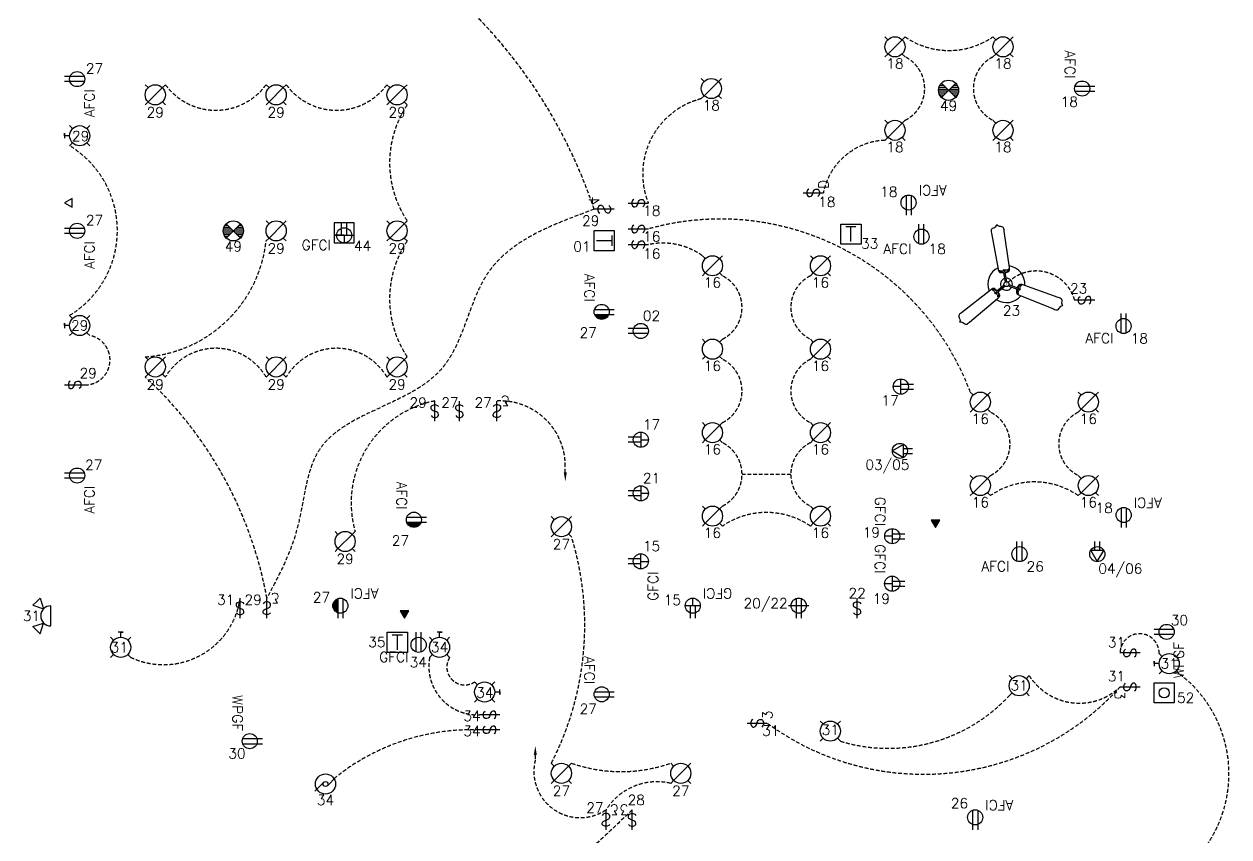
# Model space of a CAD drawing. Header units: millimetres. Extents: x -17301 to 96414, y -64549 to 30877.
# Drawn here: x 34005 to 45963, y 10968 to 19033 of the extents above; entities that cross this region are included whole.
import ezdxf
from ezdxf.enums import TextEntityAlignment as Align

# ---------------------------------------------------------------- set-up
doc = ezdxf.new("R2010")
doc.units = ezdxf.units.MM
doc.header["$LTSCALE"] = 150
doc.header["$MEASUREMENT"] = 0
doc.linetypes.add('HIDDEN', pattern=[0.375, 0.25, -0.125])
for name, color, linetype in [('E-DA-OUT-SYM', 6, 'Continuous'), ('E-FP-SYM', 1, 'Continuous'), ('E-NL-CLG-SYM', 5, 'Continuous'), ('E-NP-CTL-SYM', 6, 'Continuous'), ('E-NP-OUT-SYM', 3, 'Continuous'), ('E-NW-CTL-CCT', 5, 'HIDDEN'), ('E-NW-CTL-FAN', 3, 'HIDDEN'), ('E-SG-LVD-SYM', 6, 'Continuous')]:
    doc.layers.add(name, color=color, linetype=linetype)
doc.styles.add('Arial 0.10', font='arial.ttf', dxfattribs={"height": 0.1})
doc.styles.add('ROMAN S 100', font='romans.shx', dxfattribs={"height": 100})
doc.styles.add('ROMANS 100', font='romans.shx', dxfattribs={"height": 100})
doc.styles.add('ROMANS 125', font='romans.shx', dxfattribs={"height": 125})

# ---------------------------------------------------------------- blocks, each defined once
blk = doc.blocks.new('*U91')
for p, q in [((-25, -88), (-25, 0)), ((25, -88), (25, 0))]:
    blk.add_line(p, q)
blk.add_lwpolyline([(0, -200), (65, -88), (-65, -88)], close=True)
blk.add_circle((0, -125), 75)
at = {"style": 'ROMANS 100'}
blk.add_attdef('CIRCUIT', text='', height=100, dxfattribs=at).set_placement((229, -219), align=Align.TOP_CENTER)
at = {"style": 'ROMANS 100', "flags": 1}
for tag, p in [('ROOM', (229, -343)), ('SPECIAL', (229, -454))]:
    blk.add_attdef(tag, text='', height=100, dxfattribs=at).set_placement(p, align=Align.TOP_CENTER)
blk = doc.blocks.new('TERMOSTAT')
for p, q in [((-50, -25), (50, -25)), ((0, -175), (0, -25))]:
    blk.add_line(p, q)
blk.add_lwpolyline([(-100, 0), (100, 0), (100, -200), (-100, -200)], close=True)
at = {"style": 'ROMANS 100'}
blk.add_attdef('CIRCUIT', text='', height=100, dxfattribs=at).set_placement((9, -223), align=Align.TOP_CENTER)
at = {"style": 'ROMANS 100', "flags": 1}
for tag, p in [('ROOM', (9, -374)), ('SPECIAL', (9, -527))]:
    blk.add_attdef(tag, text='', height=100, dxfattribs=at).set_placement(p, align=Align.TOP_CENTER)
blk = doc.blocks.new('*U87')
for p, q in [((-25, -125), (-25, 0)), ((-25, -125), (-25, 0)), ((25, -125), (25, 0)), ((75, -125), (-75, -125)), ((0, -125), (0, -200))]:
    blk.add_line(p, q)
blk.add_circle((0, -125), 75)
at = {"style": 'ROMANS 100'}
blk.add_attdef('CIRCUIT', text='', height=100, dxfattribs=at).set_placement((229, -219), align=Align.TOP_CENTER)
at = {"style": 'ROMANS 100', "flags": 1}
for tag, p in [('ROOM', (229, -343)), ('SPECIAL', (229, -454))]:
    blk.add_attdef(tag, text='', height=100, dxfattribs=at).set_placement(p, align=Align.TOP_CENTER)
blk = doc.blocks.new('*U88')
for p, q in [((-25, -125), (-25, 0)), ((25, -125), (25, 0)), ((-75, -125), (75, -125)), ((0, -125), (0, -200))]:
    blk.add_line(p, q)
blk.add_circle((0, -125), 75)
at = {"style": 'ROMANS 100'}
blk.add_text('GFCI', height=100, dxfattribs=at).set_placement((-100, -196), align=Align.TOP_RIGHT)
blk.add_attdef('CIRCUIT', text='', height=100, dxfattribs=at).set_placement((229, -219), align=Align.TOP_CENTER)
at = {"style": 'ROMANS 100', "flags": 1}
for tag, p in [('ROOM', (229, -343)), ('SPECIAL', (229, -454))]:
    blk.add_attdef(tag, text='', height=100, dxfattribs=at).set_placement(p, align=Align.TOP_CENTER)
blk = doc.blocks.new('*U94')
for p, q in [((-25, -196), (-25, 0)), ((-25, -196), (-25, 0)), ((25, -196), (25, 0))]:
    blk.add_line(p, q)
blk.add_circle((0, -125), 75)
at = {"style": 'ROMANS 100'}
blk.add_attdef('CIRCUIT', text='', height=100, dxfattribs=at).set_placement((229, -219), align=Align.TOP_CENTER)
at = {"style": 'ROMANS 100', "flags": 1}
for tag, p in [('ROOM', (229, -343)), ('SPECIAL', (229, -454))]:
    blk.add_attdef(tag, text='', height=100, dxfattribs=at).set_placement(p, align=Align.TOP_CENTER)
blk = doc.blocks.new('*U83')
for p, q in [((-25, -196), (-25, 0)), ((-25, -196), (-25, 0)), ((25, -196), (25, 0))]:
    blk.add_line(p, q)
blk.add_circle((0, -125), 75)
at = {"style": 'ROMANS 100'}
blk.add_text('AFCI', height=100, dxfattribs=at).set_placement((-100, -196), align=Align.TOP_RIGHT)
blk.add_attdef('CIRCUIT', text='', height=100, dxfattribs=at).set_placement((229, -219), align=Align.TOP_CENTER)
at = {"style": 'ROMANS 100', "flags": 1}
for tag, p in [('ROOM', (229, -343)), ('SPECIAL', (229, -454))]:
    blk.add_attdef(tag, text='', height=100, dxfattribs=at).set_placement(p, align=Align.TOP_CENTER)
blk = doc.blocks.new('*U66')
for p, q in [((-100, 100), (-71, 71)), ((-100, 100), (-71, 71)), ((71, 71), (-71, -71)), ((100, 100), (71, 71)), ((100, 100), (71, 71)), ((-71, -71), (-100, -100)), ((-71, -71), (-100, -100)), ((71, -71), (100, -100)), ((71, -71), (100, -100))]:
    blk.add_line(p, q)
blk.add_circle((0, 0), 100)
blk.add_circle((0, 0), 100)
at = {"style": 'ROMANS 100'}
blk.add_attdef('CIRCUIT', text='', height=100, dxfattribs=at).set_placement((0, 0), align=Align.TOP_CENTER)
at = {"style": 'ROMANS 100', "flags": 1}
for tag, p in [('SPECIAL', (0, -235)), ('ROOM', (0, -125))]:
    blk.add_attdef(tag, text='', height=100, dxfattribs=at).set_placement(p, align=Align.TOP_CENTER)
blk = doc.blocks.new('*U67')
for p, q in [((-100, 100), (-71, 71)), ((100, 100), (71, 71)), ((-71, -71), (-100, -100)), ((71, -71), (100, -100))]:
    blk.add_line(p, q)
blk.add_circle((0, 0), 100)
at = {"style": 'ROMANS 100'}
blk.add_attdef('CIRCUIT', text='', height=100, dxfattribs=at).set_placement((0, 0), align=Align.TOP_CENTER)
at = {"style": 'ROMANS 100', "flags": 1}
for tag, p in [('SPECIAL', (0, -235)), ('ROOM', (0, -125))]:
    blk.add_attdef(tag, text='', height=100, dxfattribs=at).set_placement(p, align=Align.TOP_CENTER)
blk = doc.blocks.new('SWITCHES')
blk.add_line((0, 0), (0, -200))
at = {"style": 'ROMANS 125'}
blk.add_text('S', height=125, dxfattribs=at).set_placement((0, -100), align=Align.MIDDLE_CENTER)
at = {"style": 'ROMANS 100'}
blk.add_attdef('CIRCUIT', text='', height=100, dxfattribs=at).set_placement((1, -234), align=Align.TOP_CENTER)
at = {"style": 'ROMANS 100', "flags": 1}
for tag, p in [('ROOM', (1, -359)), ('SPECIAL', (1, -469))]:
    blk.add_attdef(tag, text='', height=100, dxfattribs=at).set_placement(p, align=Align.TOP_CENTER)
blk = doc.blocks.new('*U23')
blk.add_line((0, 0), (0, -200))
at = {"style": 'ROMANS 125'}
blk.add_text('S', height=125, dxfattribs=at).set_placement((0, -100), align=Align.MIDDLE_CENTER)
at = {"style": 'ROMANS 100'}
blk.add_text('D', height=100, dxfattribs=at).set_placement((39, -151), align=Align.TOP_LEFT)
blk.add_attdef('CIRCUIT', text='', height=100, dxfattribs=at).set_placement((1, -234), align=Align.TOP_CENTER)
at = {"style": 'ROMANS 100', "flags": 1}
for tag, p in [('ROOM', (1, -359)), ('SPECIAL', (1, -469))]:
    blk.add_attdef(tag, text='', height=100, dxfattribs=at).set_placement(p, align=Align.TOP_CENTER)
blk = doc.blocks.new('*U86')
for p, q in [((-25, -196), (-25, 0)), ((-25, -196), (-25, 0)), ((25, -196), (25, 0)), ((100, -125), (-100, -125))]:
    blk.add_line(p, q)
blk.add_circle((0, -125), 75)
at = {"style": 'ROMANS 100'}
blk.add_attdef('CIRCUIT', text='', height=100, dxfattribs=at).set_placement((229, -219), align=Align.TOP_CENTER)
at = {"style": 'ROMANS 100', "flags": 1}
for tag, p in [('ROOM', (229, -343)), ('SPECIAL', (229, -454))]:
    blk.add_attdef(tag, text='', height=100, dxfattribs=at).set_placement(p, align=Align.TOP_CENTER)
blk = doc.blocks.new('*U45')
for p, q in [((-266, 126), (-179, 93)), ((-121, 123), (222, 0)), ((-271, 113), (-184, 80)), ((-160, 19), (178, -117))]:
    blk.add_line(p, q)
for centre, radius in [((-180, 48), 2.62), ((-169, 82), 3.9), ((-169, 82), 3.9), ((-155, 115), 2.62)]:
    blk.add_circle(centre, radius)
for points in [[(-180, 94), (-153, 129), (-121, 123)], [(-185, 81), (-188, 36), (-160, 19)], [(178, -117), (218, -125), (251, -91), (270, -85)], [(222, 0), (258, -21), (259, -68), (270, -85)]]:
    blk.add_spline(points, degree=3)
for points in [[(-179, 93), (-173, 91), (-170, 108), (-154, 125), (-142, 125), (-134, 120), (-145, 117), (-151, 107), (-157, 95), (-157, 83), (-153, 76)], [(-184, 80), (-178, 78), (-187, 63), (-186, 40), (-177, 32), (-168, 30), (-174, 40), (-172, 52), (-168, 64), (-160, 73), (-153, 76)]]:
    blk.add_open_spline(points, degree=3)
blk = doc.blocks.new('*U44')
at = {"color": 0, "linetype": 'ByBlock', "lineweight": -2, "transparency": 16777216}
for p, rotation in [((-1259, 928), 120), ((-1481, 426), 240)]:
    blk.add_blockref('*U45', p, dxfattribs=dict(at, rotation=rotation))
blk.add_blockref('*U45', (-935, 485), dxfattribs=at)
blk = doc.blocks.new('*U39')
blk.add_circle((0, 0), 24.4)
for radius, start, end in [(183, 116.8306, 201.4366), (183, 356.8306, 81.4366), (59.6, 105.8787, 212.3885), (59.6, 345.8787, 92.3885), (183, 236.8306, 321.4366), (59.6, 225.8787, 332.3885)]:
    blk.add_arc((0, 0), radius, start, end)
blk.add_blockref('*U44', (1225, -613))
at = {"style": 'Arial 0.10'}
blk.add_text('CIRCUIT', height=0.1, dxfattribs=at).set_placement((27, -6), align=Align.BOTTOM_LEFT)
at = {"style": 'ROMAN S 100'}
blk.add_attdef('CIRCUIT', text='', height=100, dxfattribs=at).set_placement((439, -228), align=Align.MIDDLE_CENTER)
at = {"style": 'ROMAN S 100', "flags": 1}
for tag, p in [('ROOM', (439, -357)), ('SPECIAL', (439, -496))]:
    blk.add_attdef(tag, text='', height=100, dxfattribs=at).set_placement(p, align=Align.MIDDLE_CENTER)
blk = doc.blocks.new('*U20')
blk.add_line((0, 0), (0, -200))
at = {"style": 'ROMANS 125'}
blk.add_text('S', height=125, dxfattribs=at).set_placement((0, -100), align=Align.MIDDLE_CENTER)
at = {"style": 'ROMANS 100'}
blk.add_attdef('CIRCUIT', text='', height=100, dxfattribs=at).set_placement((1, -234), align=Align.TOP_CENTER)
at = {"style": 'ROMANS 100', "flags": 1}
for tag, p in [('ROOM', (1, -359)), ('SPECIAL', (1, -469))]:
    blk.add_attdef(tag, text='', height=100, dxfattribs=at).set_placement(p, align=Align.TOP_CENTER)
blk = doc.blocks.new('*U85')
h = blk.add_hatch(color=256)
h.dxf.hatch_style = 1
h.paths.add_polyline_path([(25, -196, 0.317837), (75, -125, 0.317837), (25, -54)])
for p, q in [((-25, -196), (-25, 0)), ((25, -196), (25, 0))]:
    blk.add_line(p, q)
blk.add_circle((0, -125), 75)
at = {"style": 'ROMANS 100'}
blk.add_text('AFCI', height=100, dxfattribs=at).set_placement((-100, -196), align=Align.TOP_RIGHT)
blk.add_attdef('CIRCUIT', text='', height=100, dxfattribs=at).set_placement((229, -219), align=Align.TOP_CENTER)
at = {"style": 'ROMANS 100', "flags": 1}
for tag, p in [('ROOM', (229, -343)), ('SPECIAL', (229, -454))]:
    blk.add_attdef(tag, text='', height=100, dxfattribs=at).set_placement(p, align=Align.TOP_CENTER)
blk = doc.blocks.new('*U21')
blk.add_line((0, 0), (0, -200))
blk.add_line((0, 0), (0, -200))
at = {"style": 'ROMANS 125'}
blk.add_text('S', height=125, dxfattribs=at).set_placement((0, -100), align=Align.MIDDLE_CENTER)
blk.add_text('S', height=125, dxfattribs=at).set_placement((0, -100), align=Align.MIDDLE_CENTER)
at = {"style": 'ROMANS 100'}
blk.add_text('3', height=100, dxfattribs=at).set_placement((39, -151), align=Align.TOP_LEFT)
blk.add_attdef('CIRCUIT', text='', height=100, dxfattribs=at).set_placement((1, -234), align=Align.TOP_CENTER)
at = {"style": 'ROMANS 100', "flags": 1}
for tag, p in [('ROOM', (1, -359)), ('SPECIAL', (1, -469))]:
    blk.add_attdef(tag, text='', height=100, dxfattribs=at).set_placement(p, align=Align.TOP_CENTER)
blk = doc.blocks.new('*U22')
blk.add_line((0, 0), (0, -200))
at = {"style": 'ROMANS 125'}
blk.add_text('S', height=125, dxfattribs=at).set_placement((0, -100), align=Align.MIDDLE_CENTER)
at = {"style": 'ROMANS 100'}
blk.add_text('4', height=100, dxfattribs=at).set_placement((39, -151), align=Align.TOP_LEFT)
blk.add_attdef('CIRCUIT', text='', height=100, dxfattribs=at).set_placement((1, -234), align=Align.TOP_CENTER)
at = {"style": 'ROMANS 100', "flags": 1}
for tag, p in [('ROOM', (1, -359)), ('SPECIAL', (1, -469))]:
    blk.add_attdef(tag, text='', height=100, dxfattribs=at).set_placement(p, align=Align.TOP_CENTER)
blk = doc.blocks.new('*U64')
for p, q in [((-100, 100), (-71, 71)), ((100, 100), (71, 71)), ((-71, -71), (-100, -100)), ((71, -71), (100, -100))]:
    blk.add_line(p, q)
blk.add_circle((0, 0), 100)
at = {"style": 'ROMANS 100'}
blk.add_attdef('CIRCUIT', text='', height=100, dxfattribs=at).set_placement((0, 0), align=Align.TOP_CENTER)
at = {"style": 'ROMANS 100', "flags": 1}
for tag, p in [('SPECIAL', (0, -235)), ('ROOM', (0, -125))]:
    blk.add_attdef(tag, text='', height=100, dxfattribs=at).set_placement(p, align=Align.TOP_CENTER)
blk = doc.blocks.new('*U62')
blk.add_lwpolyline([(0, 0), (-43, -75), (43, -75)], close=True)
at = {"style": 'ROMANS 100', "flags": 1}
for tag, p in [('ROOM', (4, -97)), ('SPECIAL', (4, -207))]:
    blk.add_attdef(tag, text='', height=100, dxfattribs=at).set_placement(p, align=Align.TOP_CENTER)
blk = doc.blocks.new('*U65')
for p, q in [((25, 150), (-25, 150)), ((0, 100), (0, 150)), ((0, 150), (25, 150)), ((-100, 100), (-71, 71)), ((100, 100), (71, 71)), ((-71, -71), (-100, -100)), ((71, -71), (100, -100))]:
    blk.add_line(p, q)
blk.add_circle((0, 0), 100)
at = {"style": 'ROMANS 100'}
blk.add_attdef('CIRCUIT', text='', height=100, dxfattribs=at).set_placement((0, 0), align=Align.TOP_CENTER)
at = {"style": 'ROMANS 100', "flags": 1}
for tag, p in [('SPECIAL', (0, -235)), ('ROOM', (0, -125))]:
    blk.add_attdef(tag, text='', height=100, dxfattribs=at).set_placement(p, align=Align.TOP_CENTER)
blk = doc.blocks.new('SECUIRITY FLOODLIGHT')
for p, q in [((-141, 141), (-177, 106)), ((-141, 141), (-106, 177)), ((-106, 177), (-71, 71)), ((106, 177), (71, 71)), ((141, 141), (106, 177)), ((141, 141), (177, 106)), ((-177, 106), (-71, 71)), ((-100, 0), (100, 0)), ((177, 106), (71, 71))]:
    blk.add_line(p, q)
blk.add_arc((0, 0), 100, 0, 180)
at = {"style": 'ROMANS 100'}
blk.add_attdef('CIRCUIT', text='', height=100, dxfattribs=at).set_placement((0, -13), align=Align.TOP_CENTER)
at = {"style": 'ROMANS 100', "flags": 1}
for tag, p in [('ROOM', (0, -134)), ('SPECIAL', (0, -255))]:
    blk.add_attdef(tag, text='', height=100, dxfattribs=at).set_placement(p, align=Align.TOP_CENTER)
blk = doc.blocks.new('*U84')
for p, q in [((-25, -196), (-25, 0)), ((-25, -196), (-25, 0)), ((25, -196), (25, 0))]:
    blk.add_line(p, q)
blk.add_circle((0, -125), 75)
at = {"style": 'ROMANS 100'}
blk.add_text('WPGF', height=100, dxfattribs=at).set_placement((-100, -196), align=Align.TOP_RIGHT)
blk.add_attdef('CIRCUIT', text='', height=100, dxfattribs=at).set_placement((229, -219), align=Align.TOP_CENTER)
at = {"style": 'ROMANS 100', "flags": 1}
for tag, p in [('ROOM', (229, -343)), ('SPECIAL', (229, -454))]:
    blk.add_attdef(tag, text='', height=100, dxfattribs=at).set_placement(p, align=Align.TOP_CENTER)
blk = doc.blocks.new('EXHAUST FAN')
for p, q in [((-106, -71), (-18, 18)), ((18, -18), (106, 71))]:
    blk.add_line(p, q)
for radius in [100, 25]:
    blk.add_circle((0, 0), radius)
at = {"style": 'ROMANS 100'}
blk.add_attdef('CIRCUIT', text='', height=100, dxfattribs=at).set_placement((0, -159), align=Align.MIDDLE_CENTER)
at = {"style": 'ROMANS 100', "flags": 1}
for tag, p in [('ROOM', (0, -269)), ('SPECIAL', (0, -395))]:
    blk.add_attdef(tag, text='', height=100, dxfattribs=at).set_placement(p, align=Align.MIDDLE_CENTER)
blk = doc.blocks.new('*U82')
for p, q in [((-25, -196), (-25, 0)), ((-25, -196), (-25, 0)), ((25, -196), (25, 0))]:
    blk.add_line(p, q)
blk.add_circle((0, -125), 75)
at = {"style": 'ROMANS 100'}
blk.add_text('GFCI', height=100, dxfattribs=at).set_placement((-100, -196), align=Align.TOP_RIGHT)
blk.add_attdef('CIRCUIT', text='', height=100, dxfattribs=at).set_placement((229, -219), align=Align.TOP_CENTER)
at = {"style": 'ROMANS 100', "flags": 1}
for tag, p in [('ROOM', (229, -343)), ('SPECIAL', (229, -454))]:
    blk.add_attdef(tag, text='', height=100, dxfattribs=at).set_placement(p, align=Align.TOP_CENTER)
blk = doc.blocks.new('SMOKE ALARM & CO DETECTOR')
h = blk.add_hatch()
h.set_pattern_fill('LINE', color=256, scale=150)
h.set_pattern_definition([(0, (-3038.077, -8218.569), (0, 18.75), [])])
h.paths.add_polyline_path([(-71, 71, 0.198912), (-100, 0, 0.198912), (-71, -71), (0, 0)])
h.paths.add_polyline_path([(0, 0), (71, -71, 0.198912), (100, 0, 0.198912), (71, 71)])
for p, q in [((-71, 71), (71, -71)), ((71, 71), (-71, -71))]:
    blk.add_line(p, q)
blk.add_circle((0, 0), 100)
at = {"style": 'ROMANS 100'}
blk.add_attdef('CIRCUIT', text='', height=100, dxfattribs=at).set_placement((0, -154), align=Align.MIDDLE_CENTER)
at = {"style": 'ROMANS 100', "flags": 1}
for tag, p in [('ROOM', (0, -273)), ('SPECIAL', (0, -389))]:
    blk.add_attdef(tag, text='', height=100, dxfattribs=at).set_placement(p, align=Align.MIDDLE_CENTER)
blk = doc.blocks.new('*U90')
for p, q in [((-25, 0), (-25, 125)), ((25, 0), (25, 125)), ((0, 0), (-100, 0)), ((-100, 0), (100, 0)), ((0, 0), (0, -75))]:
    blk.add_line(p, q)
blk.add_lwpolyline([(-100, -75), (100, -75), (100, 125), (-100, 125)], close=True)
blk.add_circle((0, 0), 75)
at = {"style": 'ROMANS 100'}
blk.add_text('GFCI', height=100, dxfattribs=at).set_placement((-131, -46), align=Align.TOP_RIGHT)
blk.add_attdef('CIRCUIT', text='', height=100, dxfattribs=at).set_placement((229, -219), align=Align.TOP_CENTER)
at = {"style": 'ROMANS 100', "flags": 1}
for tag, p in [('ROOM', (229, -343)), ('SPECIAL', (229, -454))]:
    blk.add_attdef(tag, text='', height=100, dxfattribs=at).set_placement(p, align=Align.TOP_CENTER)
blk = doc.blocks.new('*U14')
blk.add_lwpolyline([(-100, 0), (100, 0), (100, -200), (-100, -200)], close=True)
blk.add_circle((0, -100), 50)
at = {"style": 'ROMANS 100'}
blk.add_attdef('CIRCUIT', text='', height=100, dxfattribs=at).set_placement((1, -225), align=Align.TOP_CENTER)
at = {"style": 'ROMANS 100', "flags": 1}
for tag, p in [('ROOM', (1, -377)), ('SPECIAL', (1, -530))]:
    blk.add_attdef(tag, text='', height=100, dxfattribs=at).set_placement(p, align=Align.TOP_CENTER)
blk = doc.blocks.new('COMMUNICATION')
h = blk.add_hatch(color=256)
h.dxf.hatch_style = 1
h.paths.add_polyline_path([(-43, -75), (43, -75), (0, 0)])
blk.add_lwpolyline([(0, 0), (-43, -75), (43, -75)], close=True)
at = {"style": 'ROMANS 100', "flags": 1}
for tag, p in [('ROOM', (4, -97)), ('SPECIAL', (4, -207))]:
    blk.add_attdef(tag, text='', height=100, dxfattribs=at).set_placement(p, align=Align.TOP_CENTER)

msp = doc.modelspace()

# ---------------------------------------------------------------- linework, layer by layer
at = {"layer": 'E-NW-CTL-CCT'}
for p, q in [((39377, 14584), (39377, 14644)), ((41615, 14565), (41131, 14565)), ((39079, 11781), (39079, 11733))]:
    msp.add_line(p, q, dxfattribs=at)
for centre, radius, start, end in [((34898, 15606), 5023, 18.436, 87.3991), ((43185, 19540), 769, 235.4409, 304.5591), ((42593, 18393), 351, 296.5207, 63.4793), ((43778, 18393), 351, 116.5207, 243.4793), ((35907, 18798), 620, 216.2842, 323.7158), ((37107, 18798), 620, 216.2842, 323.7158), ((38667, 17656), 1034, 146.2259, 213.7741), ((40916, 17545), 771, 104.2528, 202.069), ((33948, 16984), 983, 301.1706, 58.8294), ((42573, 17233), 647, 92.1042, 168.8453), ((40915, 14446), 2652, 20.6775, 105.6312), ((35120, 17023), 1295, 273.8653, 353.6969), ((38667, 16306), 1034, 146.2259, 213.7741), ((40343, 16175), 685, 54.9152, 101.9909), ((40780, 16221), 351, 296.5207, 63.4793), ((41966, 16221), 351, 116.5207, 243.4793), ((34611, 15700), 247, 269.1342, 79.206), ((35907, 15235), 581, 30.606, 149.394), ((37107, 15235), 581, 30.606, 149.394), ((40780, 15393), 351, 296.5207, 63.4793), ((41966, 15393), 351, 116.5207, 243.4793), ((32540, 12634), 3938, 10.283, 47.3622), ((38281, 14283), 1030, 101.1395, 195.9935), ((38730, 14647), 647, 359.7347, 92.7876), ((43440, 14868), 351, 296.5207, 63.4793), ((44625, 14868), 351, 116.5207, 243.4793), ((40780, 14565), 351, 296.5207, 63.4793), ((41966, 14565), 351, 116.5207, 243.4793), ((44032, 13721), 769, 55.4409, 124.5591), ((41373, 13418), 769, 55.4409, 124.5591), ((36577, 13069), 2993, 332.7765, 17.0503), ((35389, 13446), 769, 244.9662, 351.8572), ((45077, 12790), 194, 359.145, 179.0074), ((38504, 12661), 482, 169.4609, 272.6385), ((38378, 12653), 177, 147.0631, 303.7245), ((44717, 11594), 1247, 232.4638, 52.7782), ((44479, 12884), 589, 212.4583, 313.2667), ((42933, 14220), 2630, 233.867, 317.8444), ((42584, 13485), 1638, 253.0868, 316.9988), ((39525, 11619), 460, 165.6335, 303.8708), ((39931, 13103), 1487, 250.6722, 289.3278), ((40287, 10916), 599, 76.8857, 147.6037)]:
    msp.add_arc(centre, radius, start, end, dxfattribs=at)
for points in [[(39663, 17195), (38607, 16560), (38144, 15607), (36939, 14814), (36715, 14027), (36414, 13337)], [(40041, 11237), (38974, 10372), (38231, 9910), (38156, 7719), (38156, 5902), (38741, 5099)]]:
    msp.add_spline(points, degree=3, dxfattribs=at)
for points in [[(39362, 14584), (39392, 14584), (39377, 14494)], [(39064, 11781), (39094, 11781), (39079, 11871)]]:
    msp.add_solid(points, dxfattribs=at)
at = {"layer": 'E-NW-CTL-FAN'}
for centre, radius, start, end in [((44050, 16185), 398, 15.8918, 137.7486), ((38449, 9860), 2171, 87.9847, 128.3229)]:
    msp.add_arc(centre, radius, start, end, dxfattribs=at)

# ---------------------------------------------------------------- block references
at = {"layer": 'E-DA-OUT-SYM'}
for name, p, rotation in [('*U62', (34407, 17259), 90.00000000000001), ('COMMUNICATION', (43052, 14037), 180), ('COMMUNICATION', (37782, 13137), 180)]:
    msp.add_blockref(name, p, dxfattribs=dict(at, rotation=rotation))
at = {"layer": 'E-FP-SYM'}
for p in [(43181, 18376), (36082, 16981)]:
    msp.add_blockref('SMOKE ALARM & CO DETECTOR', p, dxfattribs=at).add_auto_attribs({'CIRCUIT': '49'})
ref = msp.add_blockref('SECUIRITY FLOODLIGHT', (34270, 13161), dxfattribs=dict(at, rotation=90.00000000000001))
ref.add_attrib('CIRCUIT', '31', dxfattribs={"layer": '0', "height": 100, "style": 'ROMANS 100'}).set_placement((34078, 13211), align=Align.TOP_CENTER)
at = {"layer": 'E-NL-CLG-SYM'}
ref = msp.add_blockref('*U66', (42649, 18807), dxfattribs=at)
ref.add_attrib('CIRCUIT', '18', dxfattribs={"layer": '0', "height": 100, "style": 'ROMANS 100'}).set_placement((42649, 18691), align=Align.TOP_CENTER)
ref = msp.add_blockref('*U66', (43721, 18807), dxfattribs=at)
ref.add_attrib('CIRCUIT', '18', dxfattribs={"layer": '0', "height": 100, "style": 'ROMANS 100'}).set_placement((43721, 18691), align=Align.TOP_CENTER)
ref = msp.add_blockref('*U66', (35307, 18331), dxfattribs=at)
ref.add_attrib('CIRCUIT', '29', dxfattribs={"layer": '0', "height": 100, "style": 'ROMANS 100'}).set_placement((35307, 18207), align=Align.TOP_CENTER)
ref = msp.add_blockref('*U66', (36507, 18331), dxfattribs=at)
ref.add_attrib('CIRCUIT', '29', dxfattribs={"layer": '0', "height": 100, "style": 'ROMANS 100'}).set_placement((36507, 18207), align=Align.TOP_CENTER)
ref = msp.add_blockref('*U66', (37707, 18331), dxfattribs=at)
ref.add_attrib('CIRCUIT', '29', dxfattribs={"layer": '0', "height": 100, "style": 'ROMANS 100'}).set_placement((37707, 18207), align=Align.TOP_CENTER)
ref = msp.add_blockref('*U66', (40826, 18393), dxfattribs=at)
ref.add_attrib('CIRCUIT', '18', dxfattribs={"layer": '0', "height": 100, "style": 'ROMANS 100'}).set_placement((40826, 18277), align=Align.TOP_CENTER)
ref = msp.add_blockref('*U66', (42649, 17979), dxfattribs=at)
ref.add_attrib('CIRCUIT', '18', dxfattribs={"layer": '0', "height": 100, "style": 'ROMANS 100'}).set_placement((42649, 17863), align=Align.TOP_CENTER)
ref = msp.add_blockref('*U66', (43721, 17979), dxfattribs=at)
ref.add_attrib('CIRCUIT', '18', dxfattribs={"layer": '0', "height": 100, "style": 'ROMANS 100'}).set_placement((43721, 17863), align=Align.TOP_CENTER)
ref = msp.add_blockref('*U65', (34557, 17925), dxfattribs=dict(at, rotation=90.00000000000001))
ref.add_attrib('CIRCUIT', '29', dxfattribs={"layer": '0', "height": 100, "style": 'ROMANS 100'}).set_placement((34566, 17972), align=Align.TOP_CENTER)
ref = msp.add_blockref('*U23', (41738, 17358), dxfattribs=dict(at, rotation=89.9999999999967))
ref.add_attrib('CIRCUIT', '18', dxfattribs={"layer": '0', "height": 100, "rotation": 360, "style": 'ROMANS 100'}).set_placement((41972, 17318), align=Align.TOP_CENTER)
ref = msp.add_blockref('*U22', (39863, 17195), dxfattribs=dict(at, xscale=-1, rotation=270))
ref.add_attrib('CIRCUIT', '29', dxfattribs={"layer": '0', "height": 100, "style": 'ROMANS 100'}).set_placement((39629, 17132), align=Align.TOP_CENTER)
ref = msp.add_blockref('SWITCHES', (40001, 17256), dxfattribs=dict(at, rotation=90.00000000000001))
ref.add_attrib('CIRCUIT', '18', dxfattribs={"layer": '0', "height": 100, "style": 'ROMANS 100'}).set_placement((40235, 17231), align=Align.TOP_CENTER)
ref = msp.add_blockref('*U66', (36507, 16981), dxfattribs=at)
ref.add_attrib('CIRCUIT', '29', dxfattribs={"layer": '0', "height": 100, "style": 'ROMANS 100'}).set_placement((36507, 16857), align=Align.TOP_CENTER)
ref = msp.add_blockref('*U66', (37707, 16981), dxfattribs=at)
ref.add_attrib('CIRCUIT', '29', dxfattribs={"layer": '0', "height": 100, "style": 'ROMANS 100'}).set_placement((37707, 16857), align=Align.TOP_CENTER)
ref = msp.add_blockref('SWITCHES', (40001, 17000), dxfattribs=dict(at, rotation=90.00000000000001))
ref.add_attrib('CIRCUIT', '16', dxfattribs={"layer": '0', "height": 100, "style": 'ROMANS 100'}).set_placement((40235, 16975), align=Align.TOP_CENTER)
ref = msp.add_blockref('SWITCHES', (40001, 16845), dxfattribs=dict(at, rotation=90.00000000000001))
ref.add_attrib('CIRCUIT', '16', dxfattribs={"layer": '0', "height": 100, "style": 'ROMANS 100'}).set_placement((40235, 16805), align=Align.TOP_CENTER)
ref = msp.add_blockref('*U66', (40837, 16635), dxfattribs=at)
ref.add_attrib('CIRCUIT', '16', dxfattribs={"layer": '0', "height": 100, "style": 'ROMANS 100'}).set_placement((40837, 16519), align=Align.TOP_CENTER)
ref = msp.add_blockref('*U66', (41909, 16635), dxfattribs=at)
ref.add_attrib('CIRCUIT', '16', dxfattribs={"layer": '0', "height": 100, "style": 'ROMANS 100'}).set_placement((41909, 16519), align=Align.TOP_CENTER)
ref = msp.add_blockref('*U65', (34557, 16042), dxfattribs=dict(at, rotation=90.00000000000001))
ref.add_attrib('CIRCUIT', '29', dxfattribs={"layer": '0', "height": 100, "style": 'ROMANS 100'}).set_placement((34557, 16093), align=Align.TOP_CENTER)
ref = msp.add_blockref('*U67', (40837, 15807), dxfattribs=at)
ref.add_attrib('CIRCUIT', '16', dxfattribs={"layer": '0', "height": 100, "style": 'ROMANS 100'}).set_placement((40837, 15691), align=Align.TOP_CENTER)
ref = msp.add_blockref('*U66', (41909, 15807), dxfattribs=at)
ref.add_attrib('CIRCUIT', '16', dxfattribs={"layer": '0', "height": 100, "style": 'ROMANS 100'}).set_placement((41909, 15691), align=Align.TOP_CENTER)
ref = msp.add_blockref('*U66', (35307, 15631), dxfattribs=at)
ref.add_attrib('CIRCUIT', '29', dxfattribs={"layer": '0', "height": 100, "style": 'ROMANS 100'}).set_placement((35307, 15507), align=Align.TOP_CENTER)
ref = msp.add_blockref('*U66', (36507, 15631), dxfattribs=at)
ref.add_attrib('CIRCUIT', '29', dxfattribs={"layer": '0', "height": 100, "style": 'ROMANS 100'}).set_placement((36507, 15507), align=Align.TOP_CENTER)
ref = msp.add_blockref('*U66', (37707, 15631), dxfattribs=at)
ref.add_attrib('CIRCUIT', '29', dxfattribs={"layer": '0', "height": 100, "style": 'ROMANS 100'}).set_placement((37707, 15507), align=Align.TOP_CENTER)
ref = msp.add_blockref('*U20', (34407, 15453), dxfattribs=dict(at, rotation=89.99999999999999))
ref.add_attrib('CIRCUIT', '29', dxfattribs={"layer": '0', "height": 100, "style": 'ROMANS 100'}).set_placement((34641, 15619), align=Align.TOP_CENTER)
ref = msp.add_blockref('*U20', (38082, 15093), dxfattribs=dict(at, rotation=180))
ref.add_attrib('CIRCUIT', '29', dxfattribs={"layer": '0', "height": 100, "style": 'ROMANS 100'}).set_placement((37916, 15327), align=Align.TOP_CENTER)
ref = msp.add_blockref('*U21', (38698, 15093), dxfattribs=dict(at, xscale=-1, rotation=180))
ref.add_attrib('CIRCUIT', '27', dxfattribs={"layer": '0', "height": 100, "style": 'ROMANS 100'}).set_placement((38562, 15327), align=Align.TOP_CENTER)
ref = msp.add_blockref('*U66', (43496, 15282), dxfattribs=at)
ref.add_attrib('CIRCUIT', '16', dxfattribs={"layer": '0', "height": 100, "style": 'ROMANS 100'}).set_placement((43496, 15166), align=Align.TOP_CENTER)
ref = msp.add_blockref('*U66', (44568, 15282), dxfattribs=at)
ref.add_attrib('CIRCUIT', '16', dxfattribs={"layer": '0', "height": 100, "style": 'ROMANS 100'}).set_placement((44568, 15166), align=Align.TOP_CENTER)
ref = msp.add_blockref('*U66', (40837, 14979), dxfattribs=at)
ref.add_attrib('CIRCUIT', '16', dxfattribs={"layer": '0', "height": 100, "style": 'ROMANS 100'}).set_placement((40837, 14863), align=Align.TOP_CENTER)
ref = msp.add_blockref('*U66', (41909, 14979), dxfattribs=at)
ref.add_attrib('CIRCUIT', '16', dxfattribs={"layer": '0', "height": 100, "style": 'ROMANS 100'}).set_placement((41909, 14863), align=Align.TOP_CENTER)
ref = msp.add_blockref('*U66', (43496, 14454), dxfattribs=at)
ref.add_attrib('CIRCUIT', '16', dxfattribs={"layer": '0', "height": 100, "style": 'ROMANS 100'}).set_placement((43496, 14338), align=Align.TOP_CENTER)
ref = msp.add_blockref('*U66', (44568, 14454), dxfattribs=at)
ref.add_attrib('CIRCUIT', '16', dxfattribs={"layer": '0', "height": 100, "style": 'ROMANS 100'}).set_placement((44568, 14338), align=Align.TOP_CENTER)
ref = msp.add_blockref('*U66', (40837, 14151), dxfattribs=at)
ref.add_attrib('CIRCUIT', '16', dxfattribs={"layer": '0', "height": 100, "style": 'ROMANS 100'}).set_placement((40837, 14035), align=Align.TOP_CENTER)
ref = msp.add_blockref('*U66', (41909, 14151), dxfattribs=at)
ref.add_attrib('CIRCUIT', '16', dxfattribs={"layer": '0', "height": 100, "style": 'ROMANS 100'}).set_placement((41909, 14035), align=Align.TOP_CENTER)
ref = msp.add_blockref('*U66', (39338, 14046), dxfattribs=at)
ref.add_attrib('CIRCUIT', '27', dxfattribs={"layer": '0', "height": 100, "style": 'ROMANS 100'}).set_placement((39338, 13923), align=Align.TOP_CENTER)
ref = msp.add_blockref('*U66', (37191, 13899), dxfattribs=at)
ref.add_attrib('CIRCUIT', '29', dxfattribs={"layer": '0', "height": 100, "style": 'ROMANS 100'}).set_placement((37191, 13776), align=Align.TOP_CENTER)
ref = msp.add_blockref('*U20', (36150, 13137), dxfattribs=dict(at, rotation=180))
ref.add_attrib('CIRCUIT', '31', dxfattribs={"layer": '0', "height": 100, "rotation": 360, "style": 'ROMANS 100'}).set_placement((36006, 13371), align=Align.TOP_CENTER)
ref = msp.add_blockref('*U21', (36414, 13137), dxfattribs=dict(at, xscale=-1, rotation=180))
ref.add_attrib('CIRCUIT', '29', dxfattribs={"layer": '0', "height": 100, "style": 'ROMANS 100'}).set_placement((36278, 13371), align=Align.TOP_CENTER)
ref = msp.add_blockref('*U65', (34964, 12849), dxfattribs=at)
ref.add_attrib('CIRCUIT', '31', dxfattribs={"layer": '0', "height": 100, "style": 'ROMANS 100'}).set_placement((34950, 12899), align=Align.TOP_CENTER)
ref = msp.add_blockref('*U65', (38129, 12849), dxfattribs=at)
ref.add_attrib('CIRCUIT', '34', dxfattribs={"layer": '0', "height": 100, "style": 'ROMANS 100'}).set_placement((38129, 12901), align=Align.TOP_CENTER)
ref = msp.add_blockref('*U20', (45082, 12793), dxfattribs=dict(at, rotation=270))
ref.add_attrib('CIRCUIT', '31', dxfattribs={"layer": '0', "height": 100, "style": 'ROMANS 100'}).set_placement((44848, 12949), align=Align.TOP_CENTER)
ref = msp.add_blockref('*U65', (45371, 12687), dxfattribs=dict(at, rotation=89.9999999999998))
ref.add_attrib('CIRCUIT', '31', dxfattribs={"layer": '0', "height": 100, "style": 'ROMANS 100'}).set_placement((45371, 12738), align=Align.TOP_CENTER)
ref = msp.add_blockref('*U64', (43882, 12468), dxfattribs=at)
ref.add_attrib('CIRCUIT', '31', dxfattribs={"layer": '0', "height": 100, "style": 'ROMANS 100'}).set_placement((43882, 12521), align=Align.TOP_CENTER)
ref = msp.add_blockref('*U21', (45082, 12455), dxfattribs=dict(at, rotation=270))
ref.add_attrib('CIRCUIT', '31', dxfattribs={"layer": '0', "height": 100, "style": 'ROMANS 100'}).set_placement((44848, 12612), align=Align.TOP_CENTER)
ref = msp.add_blockref('*U65', (38576, 12406), dxfattribs=dict(at, rotation=270))
ref.add_attrib('CIRCUIT', '34', dxfattribs={"layer": '0', "height": 100, "style": 'ROMANS 100'}).set_placement((38578, 12449), align=Align.TOP_CENTER)
ref = msp.add_blockref('*U20', (38726, 12179), dxfattribs=dict(at, rotation=270))
ref.add_attrib('CIRCUIT', '34', dxfattribs={"layer": '0', "height": 100, "style": 'ROMANS 100'}).set_placement((38451, 12218), align=Align.TOP_CENTER)
ref = msp.add_blockref('*U21', (41182, 12096), dxfattribs=dict(at, rotation=89.99999999999999))
ref.add_attrib('CIRCUIT', '31', dxfattribs={"layer": '0', "height": 100, "style": 'ROMANS 100'}).set_placement((41416, 12072), align=Align.TOP_CENTER)
ref = msp.add_blockref('*U64', (42007, 12018), dxfattribs=at)
ref.add_attrib('CIRCUIT', '31', dxfattribs={"layer": '0', "height": 100, "style": 'ROMANS 100'}).set_placement((42007, 12081), align=Align.TOP_CENTER)
ref = msp.add_blockref('*U66', (39338, 11599), dxfattribs=at)
ref.add_attrib('CIRCUIT', '27', dxfattribs={"layer": '0', "height": 100, "style": 'ROMANS 100'}).set_placement((39338, 11476), align=Align.TOP_CENTER)
ref = msp.add_blockref('*U66', (40523, 11599), dxfattribs=at)
ref.add_attrib('CIRCUIT', '27', dxfattribs={"layer": '0', "height": 100, "style": 'ROMANS 100'}).set_placement((40523, 11476), align=Align.TOP_CENTER)
ref = msp.add_blockref('*U21', (40041, 11037), dxfattribs=dict(at, rotation=180))
ref.add_attrib('CIRCUIT', '28', dxfattribs={"layer": '0', "height": 100, "style": 'ROMANS 100'}).set_placement((40081, 11385), align=Align.TOP_CENTER)
ref = msp.add_blockref('*U21', (39781, 11037), dxfattribs=dict(at, xscale=-1, rotation=180))
ref.add_attrib('CIRCUIT', '27', dxfattribs={"layer": '0', "height": 100, "style": 'ROMANS 100'}).set_placement((39671, 11308), align=Align.TOP_CENTER)
at = {"layer": 'E-NP-CTL-SYM'}
ref = msp.add_blockref('TERMOSTAT', (39863, 16884), dxfattribs=dict(at, rotation=270))
ref.add_attrib('CIRCUIT', '01', dxfattribs={"layer": '0', "height": 100, "style": 'ROMANS 100'}).set_placement((39542, 16876), align=Align.TOP_CENTER)
ref = msp.add_blockref('TERMOSTAT', (42212, 17049), dxfattribs=at)
ref.add_attrib('CIRCUIT', '33', dxfattribs={"layer": '0', "height": 100, "style": 'ROMANS 100'}).set_placement((42398, 16905), align=Align.TOP_CENTER)
ref = msp.add_blockref('TERMOSTAT', (37710, 12999), dxfattribs=at)
ref.add_attrib('CIRCUIT', '35', dxfattribs={"layer": '0', "height": 100, "style": 'ROMANS 100'}).set_placement((37507, 12951), align=Align.TOP_CENTER)
at = {"layer": 'E-NP-OUT-SYM'}
ref = msp.add_blockref('*U83', (44632, 18393), dxfattribs=dict(at, rotation=270))
ref.add_attrib('CIRCUIT', '18', dxfattribs={"layer": '0', "height": 100, "style": 'ROMANS 100'}).set_placement((44379, 18311), align=Align.TOP_CENTER)
ref = msp.add_blockref('*U83', (34407, 18487), dxfattribs=dict(at, rotation=90.00000000000001))
ref.add_attrib('CIRCUIT', '27', dxfattribs={"layer": '0', "height": 100, "style": 'ROMANS 100'}).set_placement((34704, 18643), align=Align.TOP_CENTER)
ref = msp.add_blockref('*U83', (42784, 17137), dxfattribs=dict(at, rotation=180))
ref.add_attrib('CIRCUIT', '18', dxfattribs={"layer": '0', "height": 100, "style": 'ROMANS 100'}).set_placement((42588, 17419), align=Align.TOP_CENTER)
ref = msp.add_blockref('*U83', (34407, 16981), dxfattribs=dict(at, rotation=89.99999999999999))
ref.add_attrib('CIRCUIT', '27', dxfattribs={"layer": '0', "height": 100, "style": 'ROMANS 100'}).set_placement((34704, 17137), align=Align.TOP_CENTER)
ref = msp.add_blockref('*U90', (37182, 16937), dxfattribs=at)
ref.add_attrib('CIRCUIT', '44', dxfattribs={"layer": '0', "height": 100, "style": 'ROMANS 100'}).set_placement((37365, 16883), align=Align.TOP_CENTER)
ref = msp.add_blockref('*U83', (42912, 17049), dxfattribs=at)
ref.add_attrib('CIRCUIT', '18', dxfattribs={"layer": '0', "height": 100, "style": 'ROMANS 100'}).set_placement((43068, 16852), align=Align.TOP_CENTER)
ref = msp.add_blockref('*U39', (43755, 16452), dxfattribs=at)
ref.add_attrib('CIRCUIT', '23', dxfattribs={"layer": '0', "height": 100, "style": 'ROMAN S 100'}).set_placement((43805, 16190), align=Align.MIDDLE_CENTER)
ref = msp.add_blockref('*U85', (39863, 16177), dxfattribs=dict(at, rotation=270))
ref.add_attrib('CIRCUIT', '27', dxfattribs={"layer": '0', "height": 100, "style": 'ROMANS 100'}).set_placement((39605, 16021), align=Align.TOP_CENTER)
ref = msp.add_blockref('*U20', (44632, 16293), dxfattribs=dict(at, rotation=270))
ref.add_attrib('CIRCUIT', '23', dxfattribs={"layer": '0', "height": 100, "style": 'ROMANS 100'}).set_placement((44472, 16460), align=Align.TOP_CENTER)
ref = msp.add_blockref('*U94', (40001, 15988), dxfattribs=dict(at, rotation=89.99999999999999))
ref.add_attrib('CIRCUIT', '02', dxfattribs={"layer": '0', "height": 100, "style": 'ROMANS 100'}).set_placement((40233, 16189), align=Align.TOP_CENTER)
ref = msp.add_blockref('*U83', (44918, 16162), dxfattribs=at)
ref.add_attrib('CIRCUIT', '18', dxfattribs={"layer": '0', "height": 100, "style": 'ROMANS 100'}).set_placement((45074, 15964), align=Align.TOP_CENTER)
ref = msp.add_blockref('*U87', (42832, 15436), dxfattribs=dict(at, rotation=269.9999999999992))
ref.add_attrib('CIRCUIT', '17', dxfattribs={"layer": '0', "height": 100, "style": 'ROMANS 100'}).set_placement((42600, 15349), align=Align.TOP_CENTER)
ref = msp.add_blockref('*U20', (38327, 15093), dxfattribs=dict(at, rotation=180))
ref.add_attrib('CIRCUIT', '27', dxfattribs={"layer": '0', "height": 100, "style": 'ROMANS 100'}).set_placement((38232, 15327), align=Align.TOP_CENTER)
ref = msp.add_blockref('*U87', (40001, 14909), dxfattribs=dict(at, rotation=89.99999999999999))
ref.add_attrib('CIRCUIT', '17', dxfattribs={"layer": '0', "height": 100, "style": 'ROMANS 100'}).set_placement((40233, 15110), align=Align.TOP_CENTER)
ref = msp.add_blockref('*U91', (42823, 14798), dxfattribs=dict(at, rotation=270))
ref.add_attrib('CIRCUIT', '03/05', dxfattribs={"layer": '0', "height": 100, "rotation": 0.1335, "style": 'ROMANS 100'}).set_placement((42574, 14711), align=Align.TOP_CENTER)
ref = msp.add_blockref('*U83', (34407, 14553), dxfattribs=dict(at, rotation=90.00000000000001))
ref.add_attrib('CIRCUIT', '27', dxfattribs={"layer": '0', "height": 100, "style": 'ROMANS 100'}).set_placement((34696, 14709), align=Align.TOP_CENTER)
ref = msp.add_blockref('*U85', (37999, 14115), dxfattribs=dict(at, rotation=270))
ref.add_attrib('CIRCUIT', '27', dxfattribs={"layer": '0', "height": 100, "style": 'ROMANS 100'}).set_placement((37740, 13959), align=Align.TOP_CENTER)
ref = msp.add_blockref('*U87', (40001, 14377), dxfattribs=dict(at, rotation=90))
ref.add_attrib('CIRCUIT', '21', dxfattribs={"layer": '0', "height": 100, "style": 'ROMANS 100'}).set_placement((40233, 14578), align=Align.TOP_CENTER)
ref = msp.add_blockref('*U88', (42747, 13951), dxfattribs=dict(at, rotation=269.8664801286781))
ref.add_attrib('CIRCUIT', '19', dxfattribs={"layer": '0', "height": 100, "style": 'ROMANS 100'}).set_placement((42414, 14039), align=Align.TOP_CENTER)
ref = msp.add_blockref('*U83', (44919, 14037), dxfattribs=dict(at, rotation=180))
ref.add_attrib('CIRCUIT', '18', dxfattribs={"layer": '0', "height": 100, "style": 'ROMANS 100'}).set_placement((44725, 14282), align=Align.TOP_CENTER)
ref = msp.add_blockref('*U88', (40001, 13702), dxfattribs=dict(at, rotation=89.99999999999999))
ref.add_attrib('CIRCUIT', '15', dxfattribs={"layer": '0', "height": 100, "style": 'ROMANS 100'}).set_placement((40233, 13904), align=Align.TOP_CENTER)
ref = msp.add_blockref('*U83', (43885, 13899), dxfattribs=at)
ref.add_attrib('CIRCUIT', '26', dxfattribs={"layer": '0', "height": 100, "style": 'ROMANS 100'}).set_placement((44041, 13702), align=Align.TOP_CENTER)
for name, p, values in [('*U91', (44657, 13899), {'CIRCUIT': '04/06'}), ('EXHAUST FAN', (36997, 11493), {'CIRCUIT': '34'})]:
    msp.add_blockref(name, p, dxfattribs=at).add_auto_attribs(values)
ref = msp.add_blockref('*U88', (42746, 13480), dxfattribs=dict(at, rotation=269.8664801286777))
ref.add_attrib('CIRCUIT', '19', dxfattribs={"layer": '0', "height": 100, "style": 'ROMANS 100'}).set_placement((42513, 13382), align=Align.TOP_CENTER)
ref = msp.add_blockref('*U85', (37144, 13137), dxfattribs=dict(at, rotation=180))
ref.add_attrib('CIRCUIT', '27', dxfattribs={"layer": '0', "height": 100, "style": 'ROMANS 100'}).set_placement((36956, 13395), align=Align.TOP_CENTER)
ref = msp.add_blockref('*U88', (40642, 13137), dxfattribs=dict(at, rotation=180.0897421655605))
ref.add_attrib('CIRCUIT', '15', dxfattribs={"layer": '0', "height": 100, "style": 'ROMANS 100'}).set_placement((40440, 13369), align=Align.TOP_CENTER)
ref = msp.add_blockref('SWITCHES', (42274, 13137), dxfattribs=dict(at, rotation=180))
ref.add_attrib('CIRCUIT', '22', dxfattribs={"layer": '0', "height": 100, "style": 'ROMANS 100'}).set_placement((42273, 13437), align=Align.TOP_CENTER)
ref = msp.add_blockref('*U86', (41693, 13138), dxfattribs=dict(at, rotation=180))
ref.add_attrib('CIRCUIT', '20/22', dxfattribs={"layer": '0', "height": 100, "style": 'ROMANS 100'}).set_placement((41365, 13336), align=Align.TOP_CENTER)
ref = msp.add_blockref('*U84', (45220, 13002), dxfattribs=dict(at, rotation=89.99999999999999))
ref.add_attrib('CIRCUIT', '30', dxfattribs={"layer": '0', "height": 100, "style": 'ROMANS 100'}).set_placement((45472, 13169), align=Align.TOP_CENTER)
ref = msp.add_blockref('*U82', (37921, 12999), dxfattribs=at)
ref.add_attrib('CIRCUIT', '34', dxfattribs={"layer": '0', "height": 100, "style": 'ROMANS 100'}).set_placement((37918, 12751), align=Align.TOP_CENTER)
ref = msp.add_blockref('*U83', (39863, 12383), dxfattribs=dict(at, rotation=270))
ref.add_attrib('CIRCUIT', '27', dxfattribs={"layer": '0', "height": 100, "style": 'ROMANS 100'}).set_placement((39605, 12289), align=Align.TOP_CENTER)
ref = msp.add_blockref('*U84', (36370, 11918), dxfattribs=dict(at, rotation=270))
ref.add_attrib('CIRCUIT', '30', dxfattribs={"layer": '0', "height": 100, "style": 'ROMANS 100'}).set_placement((36118, 11846), align=Align.TOP_CENTER)
ref = msp.add_blockref('*U20', (38726, 12030), dxfattribs=dict(at, rotation=270))
ref.add_attrib('CIRCUIT', '34', dxfattribs={"layer": '0', "height": 100, "style": 'ROMANS 100'}).set_placement((38451, 12069), align=Align.TOP_CENTER)
ref = msp.add_blockref('*U83', (43445, 11037), dxfattribs=dict(at, rotation=180))
ref.add_attrib('CIRCUIT', '26', dxfattribs={"layer": '0', "height": 100, "style": 'ROMANS 100'}).set_placement((43289, 11352), align=Align.TOP_CENTER)
at = {"layer": 'E-SG-LVD-SYM'}
ref = msp.add_blockref('*U14', (45221, 12398), dxfattribs=dict(at, rotation=89.9999999999998))
ref.add_attrib('CIRCUIT', '52', dxfattribs={"layer": '0', "height": 100, "style": 'ROMANS 100'}).set_placement((45534, 12398), align=Align.TOP_CENTER)

doc.saveas('drawing.dxf')
